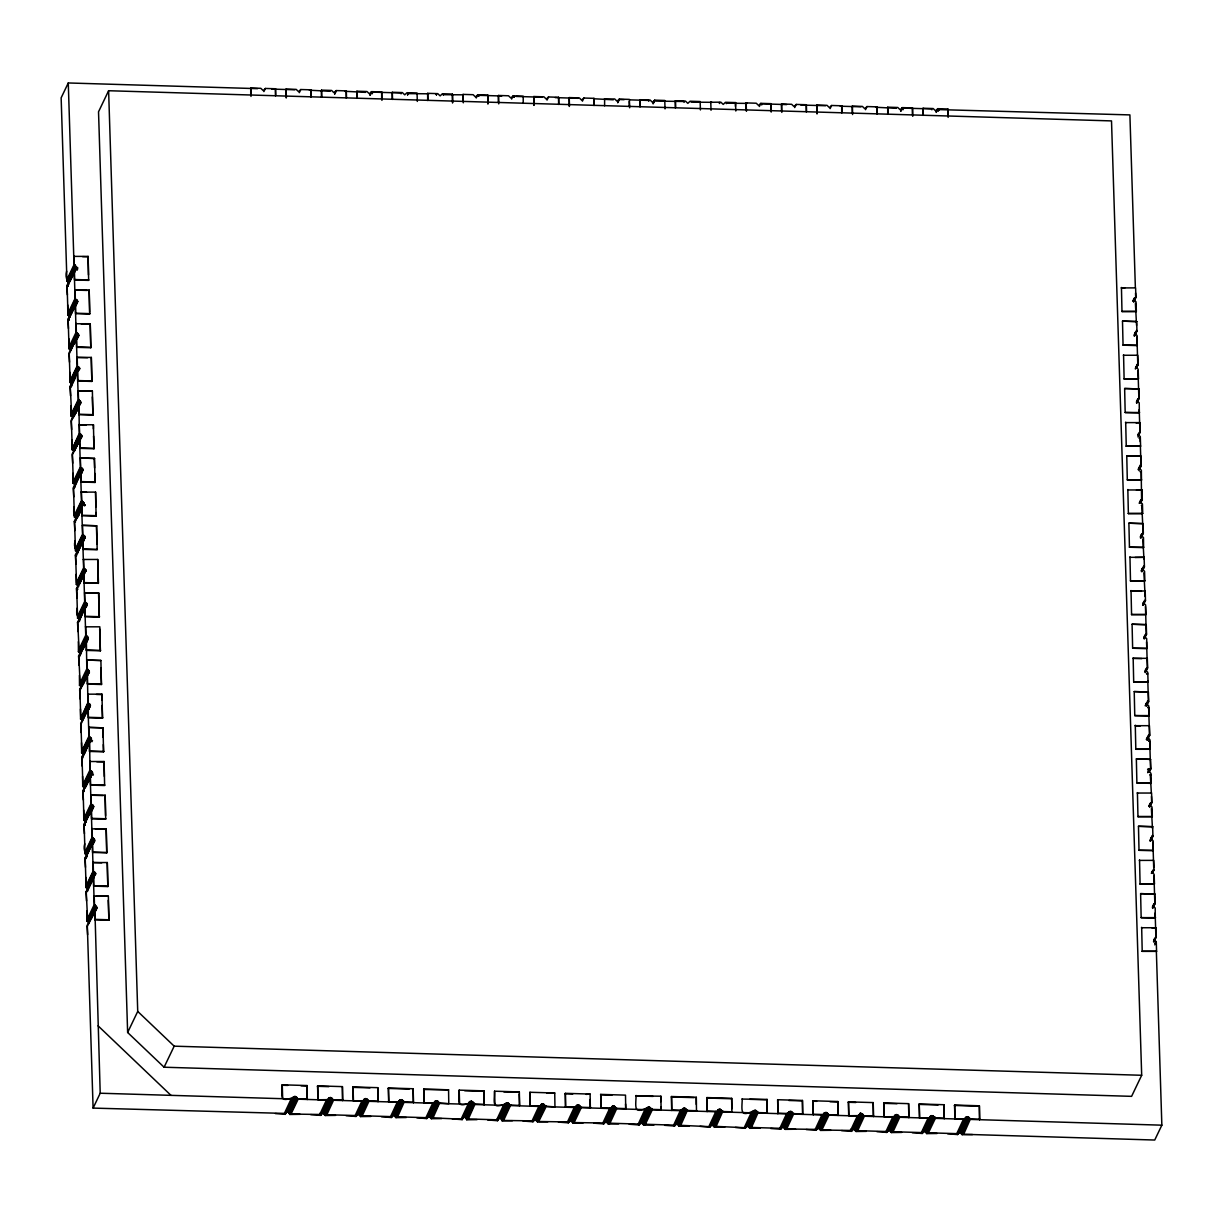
<?xml version="1.0" encoding="UTF-8"?>
<svg xmlns="http://www.w3.org/2000/svg" width="1223" height="1223" viewBox="0 0 1223 1223"><rect width="100%" height="100%" fill="white"/><g stroke="black" fill="none" stroke-linecap="round" stroke-linejoin="round"><path stroke-width="1.5" d="M89.233 922.815L86.955 921.118L95.104 905.479L96.816 908.215L87.337 926.239L93.101 1108.099L284.21 1113.404M284.195 1113.847L291.334 1098.544M291.12 1113.175L291.273 1114.061L319.585 1114.474M319.57 1114.902L326.709 1099.599M326.602 1114.688L354.976 1115.529M354.96 1115.972L362.1 1100.669M407.978 93.621L428.753 93.804M361.993 1115.743L390.366 1116.599M390.351 1117.042L397.49 1101.74M443.368 94.691L462.263 94.813M397.383 1116.813L425.757 1117.669M425.742 1118.097L432.881 1102.794M478.774 95.318L478.682 96.174L478.774 95.318L501.766 96.005M432.774 1117.883L461.132 1119.167L468.271 1103.865M496.538 1119.794L468.164 1118.938M496.614 1119.366L496.507 1120.237L503.647 1104.935M510.664 1105.133L503.586 1120.451L503.448 1119.565L503.586 1120.451L531.913 1120.864M531.898 1121.292L539.037 1105.989M538.839 1120.635L538.976 1121.506L567.304 1121.919M567.289 1122.362L574.428 1107.06M574.214 1121.705L574.367 1122.576L602.694 1122.989M602.679 1123.433L609.818 1108.13M655.696 101.081L684.024 101.494L684.161 102.365M609.711 1123.203L638.085 1124.059M691.087 102.136L711.862 102.319M645.102 1124.258L673.476 1125.114M726.462 103.206L747.253 103.389M680.492 1125.328L708.836 1126.628L715.975 1111.31M761.868 103.833L761.776 104.704L761.868 103.833L786.649 104.582M715.868 1126.398L744.226 1127.682L751.365 1112.38M779.632 1128.309L751.258 1127.453M779.708 1127.881L779.617 1128.753L786.756 1113.45M793.773 1113.664L786.695 1128.967L786.542 1128.095L786.695 1128.967L815.022 1129.379M815.007 1129.823L822.146 1114.505M821.932 1129.15L822.085 1130.037L850.413 1130.449M850.398 1130.878L857.537 1115.575M857.43 1130.648L885.804 1131.504M885.773 1131.948L892.912 1116.645M938.79 109.596L1129.899 114.901L1135.357 287.283M892.821 1131.718L921.179 1132.574M921.164 1133.018L928.303 1117.7M928.196 1132.788L956.569 1133.645M956.554 1134.073L963.693 1118.77M69.038 284.118C67.234 280.098 64.865 276.948 66.638 271.261M67.372 294.835L66.868 285.662L74.404 269.931L76.361 268.892L75.429 265.88L74.267 265.559L66.73 281.29M70.17 317.216L67.8 314.968L75.337 299.238L77.706 301.485L75.918 305.719M69.512 362.176L68.992 353.019L76.529 337.288L78.7 335.729L76.988 332.992L68.855 348.647L71.133 350.328M80.794 401.939L73.258 417.685L70.995 415.988L78.532 400.257L79.694 400.578L80.626 403.605L78.669 404.63L71.133 420.376L71.637 429.533M81.62 435.082L74.083 450.813L72.05 449.667L79.587 433.936L80.749 434.257L81.681 437.268L79.724 438.308L72.188 454.039L72.707 463.211M75.138 484.491L73.12 483.345L80.657 467.614L83.026 469.861L80.886 474.539M77.553 553.515C75.75 549.494 73.38 546.36 75.153 540.658M75.245 550.686L82.782 534.955L85.151 537.218L83.026 541.896M79.694 620.871C77.875 616.851 75.505 613.717 77.278 608.014M77.37 618.043L84.922 602.312L86.069 602.633L87.016 605.66L85.06 606.684L77.523 622.415L78.027 631.588M79.098 665.266L78.578 656.094L86.114 640.363L88.285 638.803L86.573 636.082L78.44 651.721L80.81 653.984M81.528 686.546L79.51 685.4L87.643 669.761L89.355 672.482L87.185 674.041L79.648 689.772L80.152 698.929M90.135 704.494L82.598 720.225L80.565 719.078L88.117 703.332L89.264 703.668L90.212 706.68L88.255 707.72L80.703 723.45L81.222 732.608M91.205 738.172L83.668 753.903L81.635 752.741L89.172 737.01L90.334 737.347L91.266 740.358L89.31 741.383L81.773 757.129L82.293 766.286M83.347 799.964L82.843 790.792L90.38 775.061L92.551 773.517L90.838 770.78L82.705 786.42L84.968 788.116M87.139 856.589C85.335 852.584 82.965 849.435 84.739 843.748M86.13 822.36L83.76 820.098L91.312 804.367L93.667 806.614L91.893 810.849M85.488 867.321L84.968 858.149L92.505 842.418L94.461 841.378L93.529 838.366L92.367 838.045L84.83 853.776M275.71 95.486L275.496 88.759L265.406 88.453L263.19 90.578L260.82 88.316L250.73 88.01L250.73 95.18M311.101 96.556L310.887 89.829L300.797 89.524L298.565 91.633L296.195 89.386L286.121 89.08L286.167 97.932M321.511 97.305L321.496 90.135L331.586 90.441L333.955 92.703L336.187 90.578L346.277 90.884L346.491 97.626M356.902 98.375L356.887 91.205L366.976 91.511L369.346 93.774L371.578 91.649L381.668 91.954L381.928 100.378M275.343 1113.572L285.219 1114.321L293.031 1097.49L294.988 1096.465L297.357 1098.713L289.82 1114.459L300.109 1114.321M310.734 1114.642L320.609 1115.376L322.841 1113.266L325.211 1115.514L335.499 1115.391M443.292 95.119L443.383 94.247M346.109 1115.712L356 1116.446L358.232 1114.321L360.602 1116.584L370.89 1116.446M488.099 103.558L487.824 95.149L477.734 94.844L475.502 96.969L473.133 94.706L463.058 94.4L463.058 101.57M381.5 1116.767L391.375 1117.516L393.607 1115.391L395.977 1117.654L406.281 1117.516M523.215 103.374L523.215 96.204L513.125 95.914L510.893 98.023L508.523 95.776L498.449 95.47L498.449 102.64M416.89 1117.837L426.766 1118.571L428.998 1116.461L431.367 1118.709L441.656 1118.586M558.819 104.016L558.605 97.274L548.516 96.969L546.284 99.094L543.914 96.831L533.824 96.525L533.885 105.377M452.281 1118.907L462.156 1119.641L469.968 1102.825L471.925 1101.785L474.295 1104.048L466.758 1119.779L477.046 1119.641M594.195 105.071L593.996 98.344L583.906 98.039L581.674 100.164L579.305 97.901L569.215 97.595L569.276 106.447M487.671 1119.962L497.547 1120.711L505.359 1103.88L507.316 1102.856L509.685 1105.103L502.149 1120.849L512.437 1120.711M604.391 99.094L614.695 98.956L617.065 101.219L619.297 99.109L629.371 99.399L629.646 107.823M523.062 1121.032L532.938 1121.766L535.17 1119.657L537.539 1121.904L547.828 1121.781M639.996 106.89L639.996 99.72L650.086 100.026L652.455 102.289L654.672 100.164L664.762 100.469L665.037 108.893M558.437 1122.102L568.328 1122.836L570.545 1120.711L572.914 1122.974L583.218 1122.836M593.828 1123.157L603.703 1123.891L605.935 1121.781L608.305 1124.044L618.609 1123.906M726.386 103.634L726.493 102.763M629.218 1124.227L639.094 1124.961L641.326 1122.836L643.695 1125.099L653.984 1124.977M771.193 112.088L770.933 103.665L760.844 103.359L758.612 105.484L756.242 103.221L746.152 102.915L746.168 110.085M664.609 1125.298L674.485 1126.031L676.716 1123.906L679.086 1126.169L689.375 1126.031M806.523 111.461L806.309 104.735L796.234 104.429L794.002 106.539L791.633 104.291L781.543 103.986L781.543 111.155M699.999 1126.352L709.875 1127.086L712.107 1124.977L714.477 1127.224L724.765 1127.102M841.913 112.531L841.699 105.79L831.625 105.484L829.393 107.609L827.023 105.346L816.933 105.056L816.995 113.907M735.375 1127.423L745.266 1128.156L747.498 1126.031L749.867 1128.294L760.156 1128.172M877.304 113.586L877.09 106.86L867 106.554L864.768 108.679L862.398 106.416L852.324 106.111L852.324 113.28M770.765 1128.493L780.641 1129.226L782.873 1127.102L785.242 1129.364L795.546 1129.226M780.641 1129.226L788.453 1112.41L791.021 1111.462L792.779 1113.633L785.242 1129.364M887.715 114.35L887.715 107.181L897.789 107.486L900.159 109.734L902.391 107.624L912.48 107.93L912.74 116.338M806.156 1129.548L816.031 1130.281L818.263 1128.172L820.633 1130.419L830.921 1130.297M816.031 1130.281L823.843 1113.465L826.396 1112.533L828.17 1114.688L820.633 1130.419M923.105 115.405L923.09 108.236L933.18 108.541L935.549 110.804L937.781 108.679L947.871 108.985L948.131 117.408M841.546 1130.618L851.422 1131.351L853.654 1129.226L856.024 1131.489L866.312 1131.367M876.937 1131.672L886.813 1132.422L889.045 1130.297L891.414 1132.559L901.703 1132.422M912.327 1132.743L922.203 1133.476L924.435 1131.367L926.805 1133.614L937.093 1133.492M947.703 1133.813L957.594 1134.547L959.81 1132.422L962.18 1134.684L972.484 1134.562M77.446 269.564L77.523 267.409L77.248 269.947M93.407 774.694L93.223 775.092M91.908 741.765L92.489 740.603M372.189 93.789L372.511 92.994M293.031 1097.49C279.241 1102.81 281.993 1096.878 282.253 1084.801L307.019 1085.55L307.233 1099.462L307.019 1085.55M319.662 1114.046L319.998 1113.236M325.211 1115.514L332.656 1099.217L330.378 1097.52L328.146 1099.645L317.858 1099.783L317.628 1085.871L342.409 1086.62L342.623 1100.517L342.409 1086.62M360.602 1116.584L368.031 1100.287L365.769 1098.59L363.537 1100.715L353.233 1100.838L353.019 1086.941L377.8 1087.675L378.014 1101.587L377.8 1087.675M395.977 1117.654L403.422 1101.342L401.144 1099.66L398.927 1101.77L388.624 1101.908L388.41 1087.996L413.175 1088.745L413.405 1102.657L413.175 1088.745M438.904 1102.978L436.535 1100.715L434.303 1102.84L424.014 1102.978L423.8 1089.066L448.566 1089.815L448.78 1103.712L438.904 1102.978L431.367 1118.709M469.968 1102.825C456.179 1108.13 458.946 1102.198 459.191 1090.136L483.956 1090.87L484.17 1104.782L483.956 1090.87M903.002 109.764L903.338 108.954M505.359 1103.88C491.57 1109.2 494.321 1103.268 494.566 1091.191L519.347 1091.94L519.561 1105.852L519.194 1094.065M850.489 1130.006L850.811 1129.211M856.024 1131.489L863.469 1115.193L861.191 1113.496L858.959 1115.621L848.67 1115.743L848.456 1101.847L873.222 1102.596L873.436 1116.492L873.222 1102.596M891.414 1132.559L898.859 1116.247L896.581 1114.566L894.349 1116.675L884.061 1116.813L883.832 1102.917L908.613 1103.65L908.827 1117.562L908.613 1103.65M926.805 1133.614L934.234 1117.318L931.972 1115.621L929.74 1117.746L919.451 1117.883L919.222 1103.972L944.003 1104.721L944.217 1118.617L944.003 1104.721M962.18 1134.684L969.625 1118.388L967.362 1116.691L965.13 1118.816L954.827 1118.938L954.613 1105.042L979.378 1105.791L979.608 1119.687L979.378 1105.791M1148.672 701.605L1146.44 703.729L1148.81 705.977L1148.917 716.021L1134.761 715.593L1134.225 691.576L1148.382 692.004L1148.672 701.605L1146.41 706.328M68.274 82.965L61.15 97.825L66.898 279.67L67.815 279.822L66.898 279.67L74.022 264.81L68.274 82.965L257.594 88.652M108.618 90.731L98.528 111.797L127.635 1032.487L164.096 1067.22L1131.596 1096.343L1141.686 1075.277L1111.508 120.909L108.618 90.731L137.725 1011.421L127.635 1032.487M73.762 256.387L88.117 256.387L88.652 280.388L74.496 279.96L74.404 269.931M67.326 281.382L74.863 265.651M67.892 281.611L75.429 265.88M68.381 281.978L75.918 266.247M68.763 282.437L76.3 266.706M75 269.87L67.112 286.411L67.968 313.348L75.092 298.488L74.236 271.552M69.512 282.268L76.545 267.241M70.735 279.792L73.9 273.188M75.123 270.956L76.636 267.806M73.563 274.671L76.575 268.372M88.484 274.946L88.117 256.387M67.693 304.94L67.8 314.968M77.431 302.57L75.474 303.61L75.566 313.638L89.722 314.066L89.187 290.065L74.817 290.065L87.2 290.432M68.396 315.06L75.933 299.329M68.947 315.289L76.499 299.559M69.436 315.656L76.973 299.925M68.442 328.513L67.938 319.341L75.474 303.61M69.818 316.115L77.355 300.384M76.071 303.549L68.182 320.09L69.023 347.026L76.147 332.167L75.306 305.215M70.827 315.075L77.599 300.919M74.679 307.783L77.706 301.485M89.187 290.065L89.661 312.247M68.763 338.603L68.855 348.647M75.887 323.743L90.242 323.728L90.792 347.745L76.636 347.317L76.529 337.288M69.451 348.738L76.988 332.992M70.017 348.968L77.553 333.237M70.506 349.335L78.043 333.589M70.888 349.793L78.425 334.062M77.125 337.227L69.237 353.768L70.093 380.705L77.217 365.83L76.361 338.893M74.45 343.831L78.669 334.598M77.263 338.312L78.761 335.163M77.202 338.878L78.7 335.729M90.792 347.745L90.242 323.728M69.833 372.281L69.925 382.31L72.295 384.572M69.925 382.31L77.462 366.579L79.831 368.842L77.599 370.966L77.691 380.995L91.847 381.423L91.312 357.406L76.957 357.422L87.567 357.743M70.521 382.402L78.058 366.671M71.087 382.646L78.624 366.915M70.567 395.855L70.063 386.697L79.113 367.267M70.063 386.697L79.495 367.741M78.226 371.41L79.74 368.276M70.766 387.416L75.52 377.51M91.312 357.406L91.847 381.423M70.888 405.96L70.995 415.988M78.012 391.1L92.382 391.085L92.917 415.086L78.761 414.658L78.669 404.63M71.163 414.383L78.287 399.508L77.431 372.572L70.307 387.431L71.622 414.414M71.591 416.08L79.128 400.349M72.142 416.324L79.694 400.578M72.631 416.676L80.168 400.945M80.55 401.404L71.377 421.109L72.218 448.061L73.151 448.199M74.527 415.392L79.801 404.37M75.612 413.527L78.012 408.757M79.388 405.669L80.901 402.52M92.382 391.085L79.785 391.146M71.958 439.638L72.05 449.667M79.724 438.308L79.831 448.337L93.988 448.765L93.437 424.763L79.082 424.763L86.16 424.977M72.646 449.758L80.183 434.027M73.212 449.988L80.749 434.257M73.701 450.354L81.238 434.624M80.473 439.837L79.556 439.928L80.412 466.865L73.288 481.724L74.206 481.877L73.288 481.724L72.432 454.788L80.321 438.247M74.328 451.348L76.59 446.64M78.089 443.49L81.865 435.617M76.85 446.517L79.556 439.928M78.196 444.056L81.956 436.183M93.437 424.763L93.345 428.814M73.028 473.316L73.12 483.345M80.351 458.014L94.507 458.442L80.351 458.014L80.657 467.614M73.716 483.437L81.253 467.706M74.282 483.666L81.819 467.935M74.771 484.033L82.308 468.302M73.762 496.89L73.258 487.717L80.794 471.986L82.4 471.39M75.902 482.917L82.69 468.761M81.391 471.925L73.502 488.466L74.358 515.403L75.276 515.54L74.358 515.403L81.482 500.543L80.626 473.591L81.544 473.515L80.626 473.591M76.896 481.877L79.159 477.169M80.672 474.02L82.935 469.296M263.908 91.603L265.406 88.453M76.652 482.733L74.404 487.457L75.215 486.678M79.678 476.45L83.026 469.861M80.794 471.986L80.886 482.015L95.042 482.443L94.507 458.442M74.083 506.979C72.371 515.632 76.575 525.019 80.229 510.847M74.19 517.023L81.727 501.277L84.097 503.54L81.865 505.665L81.956 515.693L96.113 516.121L95.577 492.105L81.207 492.12L86.512 492.273M275.496 88.759L275.511 95.929M74.786 517.115L82.323 501.369M75.337 517.344L82.874 501.613M75.826 517.711L83.363 501.98M74.832 530.553L74.328 521.395L81.865 505.665M76.208 518.17L83.745 502.439M82.445 505.603L74.572 522.145L75.413 549.081L76.33 549.219L75.413 549.081L82.537 534.206L81.696 507.27M81.727 507.698L83.99 502.974M81.498 508.554L75.459 521.136L74.328 521.395M78.196 516.075L80.458 511.367M95.577 492.105L95.822 507.056M82.476 525.355L96.632 525.783L82.476 525.355L82.782 534.955M75.841 550.778L83.378 535.047M76.407 551.023L83.944 535.292M76.896 551.39L84.433 535.643M75.902 564.231L75.383 555.074L82.919 539.343L84.876 538.303M77.278 551.848L84.815 536.117M83.516 539.282L75.627 555.823L76.483 582.76L83.607 567.885L82.751 540.948L83.668 540.856L82.751 540.948M77.278 553.239L85.06 536.652M76.881 554.141L85.151 537.218M299.299 92.673L300.797 89.524M82.919 539.343L83.026 549.372L97.183 549.8L96.632 525.783M76.223 574.336L76.315 584.365L78.685 586.627M83.347 559.477L97.702 559.461L98.452 583.035L84.081 583.05L83.99 573.006L86.222 570.896L83.852 568.634L76.315 584.365M310.887 89.829L310.887 96.984M76.911 584.456L84.448 568.726M77.477 584.701L85.014 568.955M77.966 585.053L85.503 569.322M76.957 597.909L76.453 588.752L83.99 573.006M78.333 585.527L85.885 569.796M84.586 572.96L76.697 589.486L77.553 616.438L84.677 601.563L83.821 574.627M79.342 584.487L86.13 570.331M97.702 559.461L98.237 583.463M84.616 592.712L98.773 593.14L84.616 592.712L84.922 602.312M77.982 618.135L85.518 602.404M78.532 618.379L86.069 602.633M79.021 618.731L86.558 603M79.403 619.205L86.94 603.459M79.403 620.596L82.66 613.442M84.173 610.292L87.185 603.994M85.778 607.709L87.292 604.575M334.674 93.728L336.187 90.578M334.628 94.293L336.126 91.144M85.06 606.684L85.151 616.713L99.308 617.141L98.773 593.14M78.348 641.693L78.44 651.721M85.472 626.818L99.827 626.818L100.362 650.819L86.222 650.391L86.114 640.363M346.277 90.884L346.277 98.054M78.608 650.101L85.732 635.241L84.876 608.305L77.768 623.164L79.082 650.147M79.036 651.813L86.573 636.082M79.602 652.042L87.139 636.312M80.091 652.409L87.628 636.679M80.473 652.868L88.01 637.137M86.711 640.302L78.822 656.843L80.137 683.825M79.281 656.827L88.255 637.672M83.072 649.26L88.346 638.238M85.809 644.047L88.285 638.803M79.419 675.371L79.51 685.4M86.741 660.068L100.898 660.496L86.741 660.068L87.047 669.654M79.678 683.779L86.802 668.92L86.405 641.968M80.106 685.491L87.643 669.761M80.672 685.721L88.209 669.99M81.146 686.088L88.698 670.357M89.065 670.816L79.648 689.772M89.325 671.351L79.892 690.521L80.749 717.458L81.666 717.595M83.042 684.788L87.567 675.356M87.903 675.065L89.417 671.916M87.185 674.041L87.276 684.07L101.433 684.498L100.898 660.496M370.065 94.798L371.578 91.649M370.003 95.363L371.517 92.214M80.473 709.034L80.565 719.078M87.597 694.175L101.968 694.16L102.503 718.176L88.346 717.748L88.255 707.72M81.177 719.17L88.713 703.424M381.668 91.954L381.668 99.124M81.727 719.399L89.264 703.668M82.216 719.766L89.753 704.02M88.989 709.233L88.071 709.325L88.927 736.261L81.803 751.136L82.721 751.274L81.803 751.136L80.963 724.199L88.836 707.658M86.619 712.887L90.38 705.029M87.888 710.609L89.386 707.46M88.224 710.318L90.487 705.595M101.922 700.045L101.968 694.16M417.318 101.433L417.043 93.009L406.969 92.719L404.737 94.828L402.367 92.581L392.277 92.275L392.277 99.445M81.544 742.713L81.635 752.741M88.866 727.41L103.022 727.838L88.866 727.41L89.172 737.01M82.231 752.833L89.768 737.102M82.797 753.078L90.334 737.347M83.286 753.429L90.823 737.698M89.906 741.337L82.017 757.863L82.874 784.814L83.791 784.952L82.874 784.814L89.998 769.94L89.6 742.988M83.913 754.438L87.674 746.565M89.187 743.416L91.45 738.707M82.919 756.869L86.436 749.592M90.043 742.422L91.542 739.273M89.31 741.383L89.417 751.426L103.558 751.855L103.022 727.838M82.598 776.391L82.705 786.42M89.722 761.516L104.093 761.516L104.628 785.518L90.471 785.09L90.38 775.061M83.302 786.511L90.838 770.78M83.867 786.756L91.404 771.01M84.341 787.108L91.893 771.377M84.723 787.581L92.26 771.835M90.976 775.015L83.088 791.541L83.944 818.477L91.052 803.618L90.212 776.681L91.114 776.59L90.212 776.681M85.732 786.542L92.52 772.37M85.488 787.398L92.612 772.951M90.471 777.614L92.551 773.517M104.337 776.452L104.093 761.516M83.668 810.069L83.76 820.098M93.407 807.7L91.45 808.739L91.542 818.768L105.698 819.196L105.163 795.195L90.792 795.195L103.175 795.577M452.709 102.503L452.434 94.079L442.359 93.774L440.127 95.898L437.758 93.636L427.668 93.33L427.668 100.5M84.356 820.19L91.908 804.459M84.922 820.419L92.459 804.688M85.411 820.786L92.948 805.055M84.418 833.643L83.898 824.47L91.45 808.739M85.793 821.245L93.33 805.514M92.031 808.678L84.142 825.219L84.999 852.156L92.122 837.296L91.266 810.36M89.05 815.496L93.575 806.049M90.655 812.913L93.667 806.614M105.163 795.195L105.575 815.573M91.863 828.873L106.218 828.873L106.753 852.874L92.596 852.446L92.505 842.418M85.427 853.868L92.963 838.137M85.992 854.097L93.529 838.366M86.481 854.464L94.018 838.733M86.864 854.923L94.4 839.192M93.101 842.357L85.213 858.898L86.069 885.834L93.193 870.975L92.337 844.023M91.633 846.026L94.645 839.727M85.671 858.882L87.261 855.58M93.238 843.442L94.737 840.293M93.177 844.008L94.675 840.858M452.434 94.079L452.495 102.931M106.753 852.874L106.218 828.873M85.793 877.411L85.9 887.455L88.27 889.702M85.9 887.455L93.437 871.709L95.807 873.971L93.575 876.096L93.667 886.125L107.823 886.553L107.288 862.536L92.917 862.551L101.769 862.811M86.497 887.546L94.033 871.8M87.062 887.776L94.599 872.045M87.536 888.143L95.088 872.412M86.543 900.984L86.038 891.827L93.575 876.096M87.918 888.601L95.455 872.87M87.934 889.992L93.865 877.686M94.202 876.555L95.715 873.405M107.288 862.536L107.823 886.553M86.864 911.089L86.955 921.118M93.988 896.23L108.358 896.214L108.893 920.231L94.737 919.803L95.226 909.713M476.236 97.993L477.734 94.844M87.123 919.513L94.247 904.638L93.407 877.701L86.283 892.576L87.597 919.558M87.552 921.209L95.104 905.479M88.117 921.454L95.654 905.723M88.606 921.821L96.143 906.075M87.613 934.662L87.093 925.505L94.645 909.774M88.989 922.28L96.525 906.549M91.496 918.091L96.77 907.084M95.363 910.799L96.862 907.649M94.339 913.459L96.602 908.735M487.824 95.149L487.885 104.001M108.358 896.214L95.761 896.276M511.627 99.048L513.125 95.914M547.002 100.118L548.516 96.969M558.605 97.274L558.605 104.444M93.101 1108.099L100.21 1093.224L94.935 911.364M582.393 101.188L583.906 98.039M593.996 98.344L593.996 105.514M617.783 102.243L619.297 99.109M617.722 102.808L619.235 99.659M164.096 1067.22L174.186 1046.169L1141.686 1075.277M653.174 103.313L654.672 100.164M653.113 103.879L654.626 100.729M700.412 109.948L700.152 101.54L690.062 101.234L687.83 103.343L685.461 101.096L675.386 100.79L675.386 107.96M710.563 102.289L720.851 102.151L723.221 104.414L725.453 102.289L735.543 102.594L735.803 111.018M735.543 102.594L735.436 106.401M759.33 106.508L760.844 103.359M285.219 1114.321L293.382 1097.046M285.494 1113.236L293.841 1096.725M286.304 1112.456L294.391 1096.511M286.855 1112.257L294.988 1096.465M770.933 103.665L770.887 109.153M287.451 1112.196L295.584 1096.557M289.82 1114.459L288.613 1112.517L296.149 1096.786M289.102 1112.884L296.639 1097.153M289.469 1113.343L297.021 1097.612M289.729 1113.878L297.265 1098.147M298.351 1098.743L291.227 1113.618M794.721 107.578L796.234 104.429M320.671 1114.81L328.421 1098.56M320.609 1115.376L328.773 1098.116M321.695 1113.526L329.232 1097.78M322.245 1113.312L329.782 1097.581M322.841 1113.266L330.378 1097.52M806.309 104.735L806.324 111.905M323.438 1113.358L330.974 1097.612M324.003 1113.587L331.54 1097.857M324.477 1113.954L332.029 1098.223M324.859 1114.413L332.396 1098.682M325.104 1114.948L332.656 1099.217M326.648 1115.116L333.726 1099.813M830.111 108.633L831.625 105.484M356.061 1115.88L363.812 1099.63M356 1116.446L364.164 1099.187M357.085 1114.581L364.622 1098.85M357.636 1114.382L365.173 1098.651M358.232 1114.321L365.769 1098.59M841.699 105.79L841.714 112.959M358.828 1114.413L366.365 1098.682M359.379 1114.657L366.931 1098.927M359.868 1115.009L367.404 1099.278M360.25 1115.483L367.787 1099.752M360.495 1116.018L368.031 1100.287M362.039 1116.186L369.117 1100.883M865.502 109.703L867 106.554M391.436 1116.951L399.187 1100.685M391.375 1117.516L399.539 1100.241M392.476 1115.651L400.013 1099.92M393.026 1115.452L400.563 1099.706M393.607 1115.391L401.144 1099.66M877.09 106.86L877.09 114.029M394.203 1115.483L401.756 1099.752M394.769 1115.712L402.306 1099.981M395.258 1116.079L402.795 1100.348M395.641 1116.538L403.177 1100.807M395.885 1117.073L403.422 1101.342M397.429 1117.256L404.4 1101.51L404.553 1102.382L432.866 1103.238M900.892 110.773L902.391 107.624M900.831 111.324L902.329 108.19M426.827 1118.005L434.578 1101.755M426.766 1118.571L434.929 1101.312M427.867 1116.706L435.403 1100.975M428.402 1116.507L435.954 1100.776M430.42 1113.236L432.009 1109.934M428.998 1116.461L436.535 1100.715M912.48 107.93L912.48 115.1M429.594 1116.553L437.131 1100.807M430.16 1116.782L437.696 1101.052M432.927 1112.303L430.955 1115.345L431.704 1115.911M430.649 1117.149L438.186 1101.403M431.031 1117.608L438.568 1101.877M431.276 1118.143L438.812 1102.412M432.82 1118.311L439.791 1102.58L439.944 1103.452L468.256 1104.308M448.566 1089.815L423.586 1089.494M936.268 111.828L937.781 108.679M936.207 112.394L937.72 109.244M462.156 1119.641L470.32 1102.382M462.432 1118.556L471.222 1101.052M470.106 1104.338L471.681 1101.036M463.242 1117.776L471.329 1101.847M463.792 1117.577L471.925 1101.785M947.871 108.985L947.871 116.154M464.388 1117.516L472.521 1101.877M466.758 1119.779L465.55 1117.853L473.087 1102.106M466.039 1118.204L473.576 1102.473M466.422 1118.678L473.958 1102.947M466.666 1119.213L474.203 1103.482M468.21 1119.381L475.181 1103.635L475.334 1104.522L503.631 1105.363M497.547 1120.711L505.711 1103.436M497.822 1119.626L506.169 1103.115M498.632 1118.846L506.719 1102.901M499.183 1118.648L507.316 1102.856M499.779 1118.586L507.912 1102.947M502.149 1120.849L500.941 1118.907L508.478 1103.177M501.43 1119.274L508.967 1103.543M501.797 1119.733L509.349 1104.002M502.057 1120.268L509.594 1104.537M519.347 1091.94L503.891 1091.91M529.956 1092.261L530.186 1106.158L529.956 1092.261L554.738 1093.01L554.952 1106.907L545.076 1106.173L537.539 1121.904M532.938 1121.766L541.101 1104.507L543.302 1104.002L545.076 1106.173M534.023 1119.901L541.56 1104.17M534.573 1119.702L542.11 1103.972M538.166 1113.129L541.33 1106.509M535.17 1119.657L542.706 1103.91M535.766 1119.748L543.302 1104.002M536.316 1119.978L543.868 1104.247M536.805 1120.344L544.342 1104.598M537.187 1120.803L544.724 1105.072M537.432 1121.338L544.969 1105.607M554.738 1093.01L546.895 1093.209M565.347 1093.331L565.561 1107.228L565.347 1093.331L590.113 1094.065L590.342 1107.977L590.067 1099.553M568.328 1122.836L576.492 1105.577L578.693 1105.072L580.466 1107.243L572.914 1122.974M569.414 1120.971L576.95 1105.24M569.964 1120.772L577.501 1105.042M572.761 1115.835L571.645 1119.244L570.728 1119.106M570.545 1120.711L578.097 1104.98M571.156 1120.803L578.693 1105.072M571.707 1121.048L579.243 1105.302M572.196 1121.399L579.733 1105.668M572.578 1121.873L580.115 1106.127M572.823 1122.408L580.359 1106.662M581.445 1107.274L574.321 1122.133M590.113 1094.065L586.107 1094.386M600.738 1094.386L600.952 1108.298L600.738 1094.386L625.503 1095.135L625.733 1109.047L625.564 1103.987M603.765 1123.341L611.867 1106.632L614.068 1106.142L615.842 1108.298L608.305 1124.044M603.703 1123.891L612.341 1106.311M605.339 1121.843L612.891 1106.096M605.935 1121.781L613.472 1106.051M606.532 1121.873L614.068 1106.142M607.097 1122.102L614.634 1106.372M607.586 1122.469L615.123 1106.739M607.969 1122.928L615.505 1107.197M608.213 1123.463L615.75 1107.732M609.757 1123.647L616.835 1108.328M661.001 1106.739L661.108 1110.102L660.894 1096.205L635.914 1095.884L653.067 1096.404M638.07 1124.487L645.285 1108.757L645.194 1109.628L616.881 1108.772M639.155 1124.396L647.257 1107.702L649.459 1107.197L651.232 1109.368L643.695 1125.099M639.094 1124.961L647.731 1107.365M640.73 1122.897L648.266 1107.167M641.326 1122.836L648.863 1107.105M641.922 1122.943L649.459 1107.197M642.488 1123.173L650.024 1107.442M642.977 1123.54L650.514 1107.793M643.359 1123.998L650.896 1108.267M643.604 1124.533L651.14 1108.802M645.148 1124.701L652.272 1109.842L651.951 1108.542M660.894 1096.205L660.848 1101.678M671.519 1096.527L671.733 1110.423L671.519 1096.527L696.284 1097.26L696.499 1111.172M673.46 1125.557L680.676 1109.827L680.569 1110.683L652.272 1109.842L652.119 1108.971M674.546 1125.466L682.648 1108.772L684.849 1108.267L686.623 1110.438L679.086 1126.169M674.485 1126.031L683.107 1108.435M676.12 1123.968L683.657 1108.237M676.716 1123.906L684.253 1108.176M677.313 1123.998L684.849 1108.267M677.878 1124.243L685.415 1108.497M678.368 1124.594L685.904 1108.864M678.734 1125.068L686.286 1109.322M678.994 1125.603L686.531 1109.857M680.538 1125.772L687.509 1110.025L687.647 1110.897L715.959 1111.753M696.284 1097.26L696.284 1104.43M706.894 1097.581L707.123 1111.493L706.894 1097.581L731.675 1098.33L731.889 1112.227M709.936 1126.536L718.039 1109.827L720.24 1109.337L722.013 1111.493L714.477 1127.224M709.875 1127.086L718.497 1109.49M711.511 1125.022L719.048 1109.292M712.107 1124.977L719.644 1109.246M712.703 1125.068L720.24 1109.337M713.269 1125.298L720.806 1109.567M713.743 1125.664L721.295 1109.934M714.125 1126.123L721.662 1110.392M714.37 1126.658L721.922 1110.927M715.914 1126.842L722.9 1111.095L723.038 1111.967L751.35 1112.823M731.782 1108.864L731.675 1098.33M1133.645 302.219L1135.907 297.495L1135.601 287.894L1121.231 287.909L1124.778 288.017M742.086 1099.08L767.066 1099.401L767.28 1113.297M1136.35 311.468L1121.98 311.483L1136.35 311.468L1136.045 301.882L1133.675 299.62L1135.907 297.495M1122.5 321.145L1136.656 321.573L1122.5 321.145L1123.05 345.161L1137.207 345.589L1137.1 335.545L1134.73 333.298L1136.962 331.173L1136.656 321.573M1132.788 301.24L1134.302 298.091M1133.247 300.904L1134.761 297.755M1133.797 300.705L1135.311 297.556M745.327 1127.591L753.429 1110.897L755.631 1110.392L757.404 1112.563L749.867 1128.294M745.266 1128.156L753.888 1110.56M746.901 1126.093L754.438 1110.362M747.498 1126.031L755.034 1110.301M748.094 1126.123L755.631 1110.392M748.644 1126.368L756.196 1110.637M1123.05 345.161L1137.405 345.146M749.133 1126.735L756.67 1110.988M749.516 1127.193L757.052 1111.462M749.76 1127.728L757.297 1111.997M751.304 1127.896L758.275 1112.15L758.428 1113.037L786.741 1113.878M1123.371 355.266L1137.726 355.251L1138.032 364.851L1136.519 368.001M767.218 1111.615L767.066 1099.401M1134.317 334.582L1135.831 331.433M1134.348 335.377L1136.717 330.424M1134.118 335.958L1136.366 331.234M1134.699 335.897L1136.962 331.173M777.675 1099.722L777.889 1113.618L777.675 1099.722L802.441 1100.455L802.67 1114.367L802.441 1100.455M1138.475 378.824L1124.105 378.84L1138.475 378.824L1138.17 369.224L1135.8 366.976L1138.032 364.851M1124.64 388.501L1138.796 388.929L1124.64 388.501L1125.175 412.503L1139.332 412.931L1139.24 402.902L1136.87 400.64L1139.102 398.53L1138.796 388.929M1135.387 368.261L1137.787 364.102L1136.931 337.166M1135.418 369.056L1137.329 364.118M1135.938 368.047L1137.436 364.913M780.702 1128.661L788.804 1111.967M781.742 1127.361L789.278 1111.631M782.292 1127.163L789.829 1111.432M782.873 1127.102L790.41 1111.371M1125.175 412.503L1139.53 412.503M783.469 1127.193L791.021 1111.462M784.035 1127.438L791.571 1111.692M784.524 1127.789L792.061 1112.059M784.906 1128.263L792.443 1112.517M785.151 1128.798L792.687 1113.052M1125.496 422.608L1139.851 422.608L1140.157 432.208L1137.894 436.917M1136.442 401.924L1137.956 398.79M1136.473 402.734L1138.858 397.781L1138.002 370.844M1136.84 403.238L1139.102 398.53M1140.6 446.181L1126.245 446.181L1140.6 446.181L1140.295 436.58L1137.925 434.318L1140.157 432.208M813.066 1100.776L813.28 1114.688L813.066 1100.776L837.831 1101.526L838.045 1115.422L837.831 1101.526M1139.851 422.608L1136.106 422.929M1126.765 455.858L1140.921 456.286L1126.765 455.858L1127.3 479.859L1141.456 480.287L1141.365 470.259L1138.995 467.996L1141.227 465.871L1140.921 456.286M1138.063 435.403L1139.912 431.459L1139.225 409.567M816.093 1129.716L824.195 1113.022M1127.3 479.859L1141.67 479.844M817.132 1128.432L824.669 1112.685M817.667 1128.217L825.219 1112.487M818.263 1128.172L825.8 1112.441M818.86 1128.263L826.396 1112.533M819.425 1128.493L826.962 1112.762M819.914 1128.86L827.451 1113.129M820.297 1129.318L827.833 1113.587M820.541 1129.853L828.078 1114.122M1127.621 489.964L1141.992 489.949L1142.297 499.55L1140.784 502.699M1138.109 469.617L1139.622 466.467M829.163 1114.719L822.039 1129.593M1138.582 469.28L1140.081 466.131M1139.117 469.082L1140.983 465.137L1140.356 445.371M1138.965 470.595L1141.227 465.871M1142.725 513.522L1128.37 513.538L1142.725 513.522L1142.435 503.922L1140.065 501.675L1142.297 499.55M1141.992 489.949L1136.473 490.224M1128.89 523.199L1143.046 523.627L1128.89 523.199L1129.44 547.216L1143.581 547.629L1143.49 537.6L1141.12 535.353L1143.352 533.228L1143.046 523.627M1139.179 503.295L1140.677 500.146M1139.637 502.959L1141.151 499.81M1140.188 502.76L1141.701 499.611M1129.44 547.216L1143.795 547.201M851.483 1130.786L859.234 1114.535M851.422 1131.351L860.488 1112.762M852.507 1129.486L860.044 1113.756M853.058 1129.288L860.595 1113.557M853.654 1129.226L861.191 1113.496M854.25 1129.318L861.787 1113.587M854.816 1129.563L862.353 1113.832M855.305 1129.93L862.842 1114.184M1129.746 557.306L1144.117 557.306L1144.422 566.906L1142.16 571.63M855.687 1130.388L863.224 1114.657M1140.233 536.973L1141.747 533.824M855.932 1130.923L863.469 1115.193M1140.707 536.637L1142.221 533.488M1140.493 537.998L1142.756 533.289M1141.09 537.952L1143.352 533.228M857.476 1131.092L864.554 1115.789M1144.866 580.879L1130.495 580.879L1144.866 580.879L1144.56 571.279L1142.19 569.016L1144.422 566.906M1144.117 557.306L1135.066 557.474M1143.23 605.293L1145.477 600.585L1145.187 590.984L1130.816 590.984L1141.441 591.305M1141.304 570.637L1142.817 567.487M1141.334 571.126L1143.719 566.173M1141.563 571.676L1144.178 566.157M1145.92 614.558L1131.565 614.558L1145.92 614.558L1145.63 604.957L1143.26 602.694L1145.477 600.585M886.874 1131.856L894.625 1115.59M886.813 1132.422L894.976 1115.162M887.898 1130.556L895.435 1114.826M888.448 1130.358L895.985 1114.627M889.045 1130.297L896.581 1114.566M1132.085 624.234L1146.241 624.663L1132.085 624.234L1132.636 648.236L1146.777 648.664L1146.685 638.635L1144.315 636.373L1146.547 634.248L1146.241 624.663M889.641 1130.388L897.178 1114.657M890.206 1130.618L897.743 1114.887M1142.832 603.979L1144.346 600.829M890.696 1130.985L898.232 1115.254M1142.634 605.354L1145.232 599.836M891.063 1131.458L898.615 1115.712M891.322 1131.994L898.859 1116.247M892.851 1132.162L899.929 1116.859M1132.636 648.236L1146.991 648.236M1145.355 672.65L1147.617 667.926L1147.312 658.326L1132.941 658.341L1141.793 658.601M1143.902 637.657L1145.401 634.508M1143.933 638.467L1146.303 633.514L1145.447 606.562M1144.453 637.458L1145.951 634.309M1144.285 638.972L1146.547 634.248M1148.061 681.899L1133.69 681.914L1148.061 681.899L1147.755 672.314L1145.385 670.051L1147.617 667.926M922.264 1132.911L930.015 1116.66M922.203 1133.476L930.367 1116.217M923.289 1131.627L930.825 1115.88M1134.225 691.576L1148.382 692.004M923.839 1131.413L931.376 1115.682M924.435 1131.367L931.972 1115.621M1144.973 671.335L1146.471 668.186M1144.988 672.146L1147.373 667.177L1146.578 641.922M925.031 1131.458L932.568 1115.728M925.582 1131.688L933.134 1115.957M926.071 1132.055L933.608 1116.324M926.453 1132.513L933.99 1116.782M926.698 1133.048L934.234 1117.318M928.242 1133.217L935.366 1118.357L935.06 1117.058M1134.761 715.593L1149.116 715.577M1147.48 740.007L1149.742 735.283L1149.437 725.682L1135.082 725.698L1140.386 725.851M1145.217 705.793L1146.715 702.644M1145.569 705.35L1147.067 702.201M1146.027 705.014L1147.541 701.864M1146.578 704.815L1148.428 700.855L1147.816 681.104M1150.186 749.256L1135.815 749.271L1150.186 749.256L1149.88 739.655L1147.51 737.393L1149.742 735.283M1136.35 758.933L1150.507 759.361L1136.35 758.933L1136.886 782.934L1151.042 783.362L1150.95 773.333L1148.58 771.071L1150.812 768.961L1150.507 759.361M1146.272 739.456L1148.137 735.879M957.64 1133.981L965.406 1117.73M957.594 1134.547L965.742 1117.287M1147.098 738.692L1148.596 735.543M958.679 1132.681L966.216 1116.951M1146.884 740.053L1149.498 734.534L1148.642 707.597L1147.724 707.46L1148.642 707.597M959.229 1132.483L966.766 1116.752M959.81 1132.422L967.362 1116.691M960.422 1132.513L967.959 1116.782M960.972 1132.758L968.509 1117.027M961.461 1133.11L968.998 1117.379M961.844 1133.583L969.38 1117.853M962.088 1134.118L969.625 1118.388M1161.85 1125.175L1154.726 1140.035L963.632 1134.287L970.603 1118.541L970.756 1119.427L1161.85 1125.175L1156.347 950.898M1136.886 782.934L1151.256 782.934M1137.207 793.039L1151.577 793.039L1151.867 802.624L1149.605 807.348M1147.694 772.691L1149.207 769.542M1148.152 772.355L1150.568 768.212L1149.712 741.276L1148.794 741.123L1149.712 741.276M1148.703 772.156L1150.568 768.212M1149.299 772.095L1150.812 768.961M1152.311 816.612L1137.956 816.612L1152.311 816.612L1152.005 807.012L1149.635 804.749L1151.867 802.624M1138.475 826.289L1152.632 826.702L1138.475 826.289L1139.01 850.291L1153.167 850.719L1153.075 840.69L1150.705 838.428L1152.937 836.303L1152.632 826.702M1148.764 806.37L1150.262 803.221M1149.223 806.033L1150.736 802.884M1149.773 805.835L1151.286 802.685M1139.01 850.291L1153.381 850.275M1139.332 860.396L1153.702 860.38L1154.008 869.981L1152.494 873.13M1149.865 840.537L1152.234 835.584M1150.079 841.088L1152.693 835.569M1150.675 841.027L1152.937 836.303M1154.451 883.954L1140.081 883.969L1154.451 883.954L1154.145 874.353L1151.776 872.106L1154.008 869.981M1140.616 893.631L1154.757 894.059L1140.616 893.631L1141.151 917.647L1155.307 918.06L1155.2 908.032L1152.83 905.784L1155.062 903.659L1154.757 894.059M1151.347 873.39L1152.861 870.241M1151.898 873.191L1153.411 870.042M1141.151 917.647L1155.506 917.632M1141.472 927.737L1155.827 927.737L1156.132 937.338L1153.87 942.046M1152.418 907.069L1153.931 903.919M1152.448 907.863L1154.818 902.91L1153.977 875.974M1152.968 906.855L1154.481 903.721M1152.8 908.383L1155.062 903.659M1156.576 951.311L1142.206 951.311L1156.576 951.311L1156.27 941.71L1153.9 939.447L1156.132 937.338M1155.827 927.737L1152.081 928.058M1153.518 941.542L1155.888 936.589L1155.139 913.015M1154.757 944.859L1156.27 941.71M541.101 1104.507L540.474 1106.035L530.385 1105.73M576.492 1105.577L575.865 1107.105L565.775 1106.8M611.867 1106.632L611.24 1108.16L601.166 1107.855M647.257 1107.702C633.789 1114.306 635.593 1107.793 636.128 1095.456M682.648 1108.772L682.021 1110.301L671.931 1109.995M718.039 1109.827L717.412 1111.355L707.322 1111.05M753.429 1110.897C739.961 1117.501 741.765 1110.988 742.285 1098.651M1147.556 769.802L1148.81 768.61L1147.801 769.45M468.913 1102.275L470.335 1101.25M71.668 386.101L70.659 386.636M80.183 655.513L78.578 656.094M87.643 891.231L86.038 891.827M68.014 285.402L66.868 285.662M69.069 319.081L67.938 319.341M76.529 554.814L75.383 555.074M77.599 588.492L76.453 588.752M78.654 622.171L77.523 622.415M83.974 790.547L82.843 790.792M85.044 824.21L83.898 824.47M86.114 857.889L84.968 858.149M74.42 488.374L73.961 488.451M75.474 522.053L75.031 522.129M1140.065 465.214L1140.524 465.153M82.935 757.786L82.476 757.847M1147.526 700.947L1147.969 700.871M1148.58 734.626L1149.039 734.549M78.96 406.235L79.342 433.187L72.692 448.092M1141.579 498.816L1141.197 471.864L1140.279 471.726L1141.197 471.864M87.475 675.631L87.873 702.598L81.207 717.504M271.751 89.08L294.758 89.783M309.388 90.212L330.179 91.282M344.764 91.282L365.57 92.352M372.602 92.122L400.915 92.963L401.068 93.85M515.923 96.434L542.462 97.229M555.211 97.611L577.852 98.299M594.378 98.788L613.289 99.797M620.321 99.567L624.097 99.69M629.753 99.858L648.633 100.424L648.786 101.295M800.805 105.01L825.571 105.744M840.201 106.187L860.961 106.814M875.592 107.257L896.398 108.312M903.43 108.098L931.727 108.939L931.88 109.825M82.598 256.662L87.918 256.815M74.71 279.532L88.866 279.96M75.78 313.21L89.936 313.638M81.192 323.896L90.043 324.171M76.835 346.873L90.991 347.301M77.905 380.552L92.061 380.98M78.975 414.23L93.131 414.658M80.03 447.908L94.186 448.337M81.1 481.587L95.256 482.015M82.17 515.265L96.311 515.678M83.225 548.928L97.381 549.356M84.295 582.607L98.452 583.035M85.35 616.285L99.506 616.713M86.42 649.963L100.576 650.391M87.49 683.642L101.647 684.07M96.449 694.435L101.754 694.603M88.545 717.305L102.701 717.733M89.615 750.983L103.772 751.411M96.8 761.73L103.879 761.944M90.685 784.662L104.842 785.09M91.74 818.34L105.897 818.768M95.394 828.98L106.019 829.301M92.81 852.018L106.967 852.446M93.881 885.697L108.037 886.109M94.935 919.36L109.092 919.788M282.039 1085.244L287.757 1085.413M301.087 1085.81L306.805 1085.993M317.43 1086.299L328.865 1086.651M352.82 1087.369L369.958 1087.889M388.195 1088.439L409.155 1089.066M464.694 1090.733L483.742 1091.313M565.133 1093.759L572.761 1093.989M600.524 1094.83L611.959 1095.166M671.305 1096.955L694.175 1097.642M708.591 1098.071L731.461 1098.758M749.699 1099.309L766.852 1099.829M788.896 1100.486L802.242 1100.899M812.852 1101.22L816.658 1101.327M830.004 1101.724L837.633 1101.954M848.242 1102.275L855.871 1102.504M883.633 1103.345L896.963 1103.742M919.023 1104.415L938.072 1104.98M954.399 1105.47L979.18 1106.219M297.357 1098.713L307.447 1099.018M332.748 1099.783L342.837 1100.089M368.138 1100.853L378.213 1101.159M403.514 1101.908L413.603 1102.213M474.295 1104.048L484.384 1104.354M509.685 1105.103L519.775 1105.409M580.466 1107.243L590.541 1107.549M615.842 1108.298L625.931 1108.604M651.232 1109.368L661.322 1109.674M686.623 1110.438L696.713 1110.729M722.013 1111.493L732.103 1111.799M757.404 1112.563L767.478 1112.869M778.103 1113.19L788.193 1113.496M792.779 1113.633L802.869 1113.924M813.494 1114.245L823.568 1114.55M828.17 1114.688L838.259 1114.994M863.56 1115.758L873.65 1116.064M898.951 1116.828L909.041 1117.119M934.341 1117.883L944.416 1118.189M969.732 1118.953L979.806 1119.259M100.21 1093.224L291.303 1098.973M298.381 1099.187L326.694 1100.043M333.772 1100.257L362.084 1101.113M369.163 1101.327L397.475 1102.168M539.022 1106.433L510.71 1105.577L510.572 1104.705M574.413 1107.503L546.1 1106.647L538.93 1121.063M581.491 1107.702L609.803 1108.558M822.131 1114.948L793.819 1114.092L793.666 1113.22M829.209 1115.162L857.522 1116.018M864.6 1116.232L892.897 1117.073M899.975 1117.287L928.288 1118.143M963.678 1119.213L935.366 1118.357L935.213 1117.486M1135.403 303.442L1136.564 325.379M1140.126 438.186L1139.209 438.048L1140.126 438.186L1140.249 441.778M78.746 399.554L79.205 399.661M1141.793 505.496L1143.108 532.479M1142.863 539.175L1143.948 558.972M1143.918 572.853L1145.125 596.472M86.191 635.287L86.65 635.379M87.261 668.966L87.72 669.057M1150.308 774.908L1151.347 792.901M1151.378 808.586L1152.463 828.384M94.721 904.684L95.18 904.791M74.939 264.948L74.022 264.81L75.383 265.101M1141.334 505.405L1142.251 505.542M1149.849 774.801L1150.782 774.939M429.166 1114.841L429.64 1114.887M323.01 1111.646L323.927 1111.783M819.349 1126.704L819.792 1126.857M137.725 1011.421L174.186 1046.169M98.1 1025.852L170.991 1095.365M545.947 1105.775L546.054 1106.204M1135.54 292.97L1135.663 296.761M1151.455 796.494L1151.623 801.891M1152.907 842.295L1153.702 867.55M1121.445 287.481L1121.98 311.483M1123.57 354.823L1124.105 378.84M1125.695 422.18L1126.245 446.181M1127.835 489.521L1128.37 513.538M1129.96 556.878L1130.495 580.879M1131.03 590.556L1131.565 614.558M1133.155 657.913L1133.69 681.914M1135.28 725.254L1135.815 749.271M1137.421 792.611L1137.956 816.612M1139.546 859.952L1140.081 883.969M1141.67 927.309L1142.206 951.311M923.09 108.236L923.304 114.977M954.613 1105.042L955.041 1118.51M887.715 107.181L887.913 113.907M919.222 1103.972L919.65 1117.44M852.324 106.111L852.584 114.534M883.832 1102.917L884.26 1116.385M816.933 105.056L817.193 113.464M848.456 1101.847L848.869 1115.315M781.543 103.986L781.818 112.409M746.152 102.915L746.427 111.339M710.762 101.861L711.037 110.269M675.386 100.79L675.6 107.517M639.996 99.72L640.21 106.462M629.218 101.524L629.386 106.569M604.605 98.666L604.605 105.835M569.215 97.595L569.49 106.019M533.824 96.525L534.099 104.949M498.449 95.47L498.709 103.879M463.058 94.4L463.318 102.824M494.566 1091.191L494.994 1104.659M427.668 93.33L427.882 100.072M459.191 1090.136L459.603 1103.605M392.277 92.275L392.491 99.002M423.8 1089.066L424.228 1102.535M356.887 91.205L357.101 97.947M388.41 1087.996L388.838 1101.48M321.496 90.135L321.71 96.877M353.019 1086.941L353.447 1100.41M286.121 89.08L286.381 97.488M317.628 1085.871L318.056 1099.339M250.73 88.01L250.99 96.434M282.253 1084.801L282.666 1098.285M92.337 396.955L92.917 415.086M93.575 436.076L93.988 448.765M94.293 458.87L94.584 467.935M94.752 473.377L95.042 482.443M95.99 512.498L96.113 516.121M96.434 526.226L96.999 544.357M98.559 593.568L99.308 617.141M99.675 629.065L100.362 650.819M100.913 668.171L101.433 684.498M102.105 705.472L102.503 718.176M102.824 728.281L103.099 737.347M103.328 744.593L103.558 751.855M108.251 900.281L108.893 920.231M73.961 255.959L74.267 265.559M75.031 289.637L75.337 299.238M76.101 323.315L76.392 332.901M77.156 356.978L77.462 366.579M78.226 390.657L78.532 400.257M79.281 424.335L79.587 433.936M81.421 491.692L81.727 501.277M83.546 559.033L83.852 568.634M85.671 626.39L85.977 635.991M87.811 693.731L88.117 703.332M89.936 761.088L90.242 770.689M91.006 794.767L91.312 804.367M92.061 828.445L92.367 838.045M93.131 862.123L93.437 871.709M94.202 895.786L94.492 905.387M461.147 1118.724L461.147 1118.724M514.164 96.372L514.073 97.244L514.164 96.372M708.851 1126.184L708.851 1126.184M744.241 1127.254L744.241 1127.254M85.029 504.885L84.708 505.68L85.029 504.885M407.901 94.049L407.58 94.859L407.901 94.049M938.714 110.024L938.393 110.819L938.714 110.024M68.029 286.32L67.112 286.411L68.029 286.32M69.084 319.998L68.182 320.09L69.084 319.998M76.545 555.731L75.627 555.823L76.545 555.731M1138.384 397.796L1138.384 397.796M77.615 589.41L76.697 589.486L77.615 589.41M1139.454 431.474L1139.454 431.474M83.99 791.464L83.088 791.541L83.99 791.464M1145.844 633.529L1145.844 633.529M85.06 825.128L84.142 825.219L85.06 825.128M1146.914 667.192L1146.914 667.192M1154.359 902.926L1154.359 902.926M1155.429 936.604L1155.429 936.604M79.816 433.232L79.816 433.232M80.871 466.911L80.871 466.911M81.941 500.574L81.941 500.574M1147.587 673.919L1146.67 673.781L1147.587 673.919M88.331 702.629L88.331 702.629M89.386 736.307L89.386 736.307M90.456 769.986L90.456 769.986M1156.102 943.33L1155.185 943.178L1156.102 943.33M719.552 103.435L719.414 102.549L719.552 103.435M436.458 94.905L436.305 94.033L436.458 94.905"/></g></svg>
